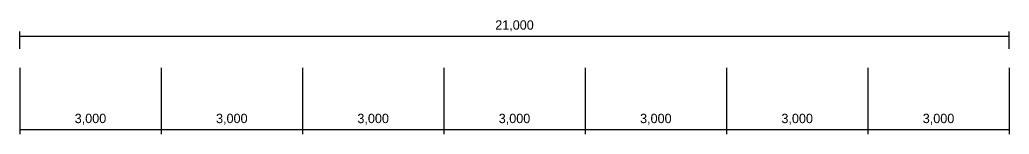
# Model space of a CAD drawing. Extents: x -2017610 to 288295, y -639251 to 250994.
# Drawn here: x 45131 to 66131, y -150499 to -148061 of the extents above; entities that cross this region are included whole.
import ezdxf

# ---------------------------------------------------------------- set-up
doc = ezdxf.new("R2010")
doc.units = 0
doc.header["$LTSCALE"] = 2
doc.header["$MEASUREMENT"] = 0
doc.header["$PDMODE"] = 2
doc.layers.get('DEFPOINTS').update_dxf_attribs({"linetype": 'CONTINUOUS'})
doc.layers.add('DIM', color=8, linetype='CONTINUOUS')
doc.styles.add('STYLUS', font='stylu.ttf')
doc.dimstyles.new('DIM100S', dxfattribs={"dimscale": 0, "dimtxt": 200, "dimasz": 200, "dimexe": 100, "dimexo": 200, "dimgap": 100, "dimtad": 1, "dimdec": 0, "dimtxsty": 'STYLUS', "dimblk1": 'ARCHTICK', "dimblk2": 'ARCHTICK', "dimsah": 1, "dimcen": 100, "dimclrd": 256, "dimclre": 256, "dimclrt": 10, "dimazin": 3, "dimtfac": 1, "dimtdec": 0, "dimtmove": 0, "dimatfit": 3, "dimtolj": 1, "dimtzin": 0})

# ---------------------------------------------------------------- blocks, each defined once
blk = doc.blocks.new('*D37')
at = {"layer": 'DEFPOINTS', "color": 0}
for p in [(45131, -148882), (48131, -148882), (48131, -150399)]:
    blk.add_point(p, dxfattribs=at)
at = {"layer": 'DIM'}
for p, q in [((45131, -149082), (45131, -150499)), ((48131, -149082), (48131, -150499)), ((45131, -150399), (48131, -150399))]:
    blk.add_line(p, q, dxfattribs=at)
at = {"layer": 'DIM', "color": 10, "insert": (46631, -150181), "char_height": 200, "attachment_point": 5, "style": 'STYLUS'}
blk.add_mtext('\\A1;3,000', dxfattribs=at)
blk = doc.blocks.new('_ARCHTICK')
blk = doc.blocks.new('*D38')
at = {"layer": 'DEFPOINTS', "color": 0}
for p in [(48131, -148882), (51131, -148882), (51131, -150399)]:
    blk.add_point(p, dxfattribs=at)
at = {"layer": 'DIM'}
for p, q in [((48131, -149082), (48131, -150499)), ((51131, -149082), (51131, -150499)), ((48131, -150399), (51131, -150399))]:
    blk.add_line(p, q, dxfattribs=at)
at = {"layer": 'DIM', "color": 10, "insert": (49631, -150181), "char_height": 200, "attachment_point": 5, "style": 'STYLUS'}
blk.add_mtext('\\A1;3,000', dxfattribs=at)
blk = doc.blocks.new('*D39')
at = {"layer": 'DEFPOINTS', "color": 0}
for p in [(51131, -148882), (54131, -148882), (54131, -150399)]:
    blk.add_point(p, dxfattribs=at)
at = {"layer": 'DIM'}
for p, q in [((51131, -149082), (51131, -150499)), ((54131, -149082), (54131, -150499)), ((51131, -150399), (54131, -150399))]:
    blk.add_line(p, q, dxfattribs=at)
at = {"layer": 'DIM', "color": 10, "insert": (52631, -150181), "char_height": 200, "attachment_point": 5, "style": 'STYLUS'}
blk.add_mtext('\\A1;3,000', dxfattribs=at)
blk = doc.blocks.new('*D40')
at = {"layer": 'DEFPOINTS', "color": 0}
for p in [(54131, -148882), (57131, -148882), (57131, -150399)]:
    blk.add_point(p, dxfattribs=at)
at = {"layer": 'DIM'}
for p, q in [((54131, -149082), (54131, -150499)), ((57131, -149082), (57131, -150499)), ((54131, -150399), (57131, -150399))]:
    blk.add_line(p, q, dxfattribs=at)
at = {"layer": 'DIM', "color": 10, "insert": (55631, -150181), "char_height": 200, "attachment_point": 5, "style": 'STYLUS'}
blk.add_mtext('\\A1;3,000', dxfattribs=at)
blk = doc.blocks.new('*D41')
at = {"layer": 'DEFPOINTS', "color": 0}
for p in [(57131, -148882), (60131, -148882), (60131, -150399)]:
    blk.add_point(p, dxfattribs=at)
at = {"layer": 'DIM'}
for p, q in [((57131, -149082), (57131, -150499)), ((60131, -149082), (60131, -150499)), ((57131, -150399), (60131, -150399))]:
    blk.add_line(p, q, dxfattribs=at)
at = {"layer": 'DIM', "color": 10, "insert": (58631, -150181), "char_height": 200, "attachment_point": 5, "style": 'STYLUS'}
blk.add_mtext('\\A1;3,000', dxfattribs=at)
blk = doc.blocks.new('*D42')
at = {"layer": 'DEFPOINTS', "color": 0}
for p in [(60131, -148882), (63131, -148882), (63131, -150399)]:
    blk.add_point(p, dxfattribs=at)
at = {"layer": 'DIM'}
for p, q in [((60131, -149082), (60131, -150499)), ((63131, -149082), (63131, -150499)), ((60131, -150399), (63131, -150399))]:
    blk.add_line(p, q, dxfattribs=at)
at = {"layer": 'DIM', "color": 10, "insert": (61631, -150181), "char_height": 200, "attachment_point": 5, "style": 'STYLUS'}
blk.add_mtext('\\A1;3,000', dxfattribs=at)
blk = doc.blocks.new('*D43')
at = {"layer": 'DEFPOINTS', "color": 0}
for p in [(63131, -148882), (66131, -148882), (66131, -150399)]:
    blk.add_point(p, dxfattribs=at)
at = {"layer": 'DIM'}
for p, q in [((63131, -149082), (63131, -150499)), ((66131, -149082), (66131, -150499)), ((63131, -150399), (66131, -150399))]:
    blk.add_line(p, q, dxfattribs=at)
at = {"layer": 'DIM', "color": 10, "insert": (64631, -150181), "char_height": 200, "attachment_point": 5, "style": 'STYLUS'}
blk.add_mtext('\\A1;3,000', dxfattribs=at)
blk = doc.blocks.new('*D44')
at = {"layer": 'DEFPOINTS', "color": 0}
for p in [(66131, -148411), (45131, -148882), (66131, -148882)]:
    blk.add_point(p, dxfattribs=at)
at = {"layer": 'DIM'}
for p, q in [((45131, -148682), (45131, -148311)), ((45131, -148411), (66131, -148411)), ((66131, -148682), (66131, -148311))]:
    blk.add_line(p, q, dxfattribs=at)
at = {"layer": 'DIM', "color": 10, "insert": (55631, -148192), "char_height": 200, "attachment_point": 5, "style": 'STYLUS'}
blk.add_mtext('\\A1;21,000', dxfattribs=at)

msp = doc.modelspace()

# ---------------------------------------------------------------- dimensions: what is measured, and where the dimension line sits
at = {"layer": 'DIM'}
for base, p1, p2, picture, middle in [((66131.2, -148411.2), (45131.2, -148882.2), (66131.2, -148882.2), '*D44', (55631.2, -148192.5)), ((48131.2, -150399.4), (45131.2, -148882.2), (48131.2, -148882.2), '*D37', (46631.2, -150180.6)), ((51131.2, -150399.4), (48131.2, -148882.2), (51131.2, -148882.2), '*D38', (49631.2, -150180.6)), ((54131.2, -150399.4), (51131.2, -148882.2), (54131.2, -148882.2), '*D39', (52631.2, -150180.6)), ((57131.2, -150399.4), (54131.2, -148882.2), (57131.2, -148882.2), '*D40', (55631.2, -150180.6)), ((60131.2, -150399.4), (57131.2, -148882.2), (60131.2, -148882.2), '*D41', (58631.2, -150180.6)), ((63131.2, -150399.4), (60131.2, -148882.2), (63131.2, -148882.2), '*D42', (61631.2, -150180.6)), ((66131.2, -150399.4), (63131.2, -148882.2), (66131.2, -148882.2), '*D43', (64631.2, -150180.6))]:
    dim = msp.add_linear_dim(base=base, p1=p1, p2=p2, dimstyle='DIM100S', override={"dimscale": 1}, dxfattribs=at)
    dim.commit()
    dim.dimension.update_dxf_attribs({"geometry": picture, "text_midpoint": middle})

doc.saveas('drawing.dxf')
